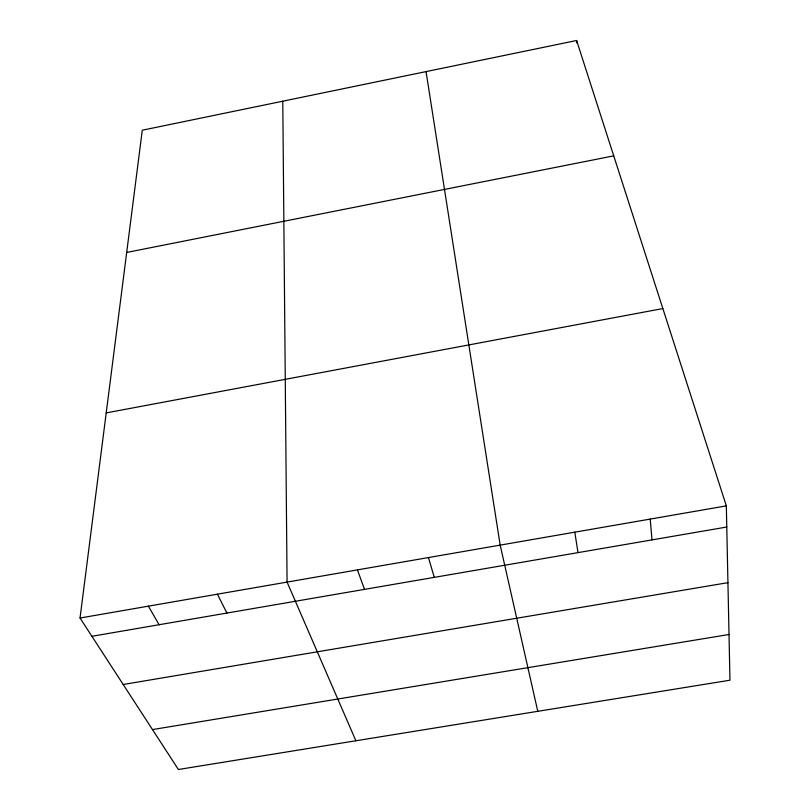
<?xml version="1.0" encoding="UTF-8"?>
<svg xmlns="http://www.w3.org/2000/svg" width="810" height="810" viewBox="0 0 810 810"><rect width="100%" height="100%" fill="white"/><g stroke="black" fill="none" stroke-linecap="round" stroke-linejoin="round"><path stroke-width="1.21" d="M80.038 618.02L142.287 130.218L576.619 40.5L726.337 505.875L729.962 680.208L178.392 769.5L80.038 618.02L726.337 505.875M126.684 252.447L613.737 155.854M106.211 412.908L662.853 308.559M91.905 636.296L726.772 527.026M123.201 684.501L727.937 582.663M152.482 729.587L729.01 634.493M148.392 606.163L159.094 624.733M217.404 594.186L226.921 613.059M355.884 740.765L287.074 582.096L282.781 101.199M357.423 569.886L364.51 589.376M428.45 557.563L434.281 577.368M537.779 711.322L500.175 545.12L426.05 71.604M574.796 532.17L578.006 552.633M576.619 40.5L576.892 43.001M650.187 519.088L652.02 539.885"/></g></svg>
